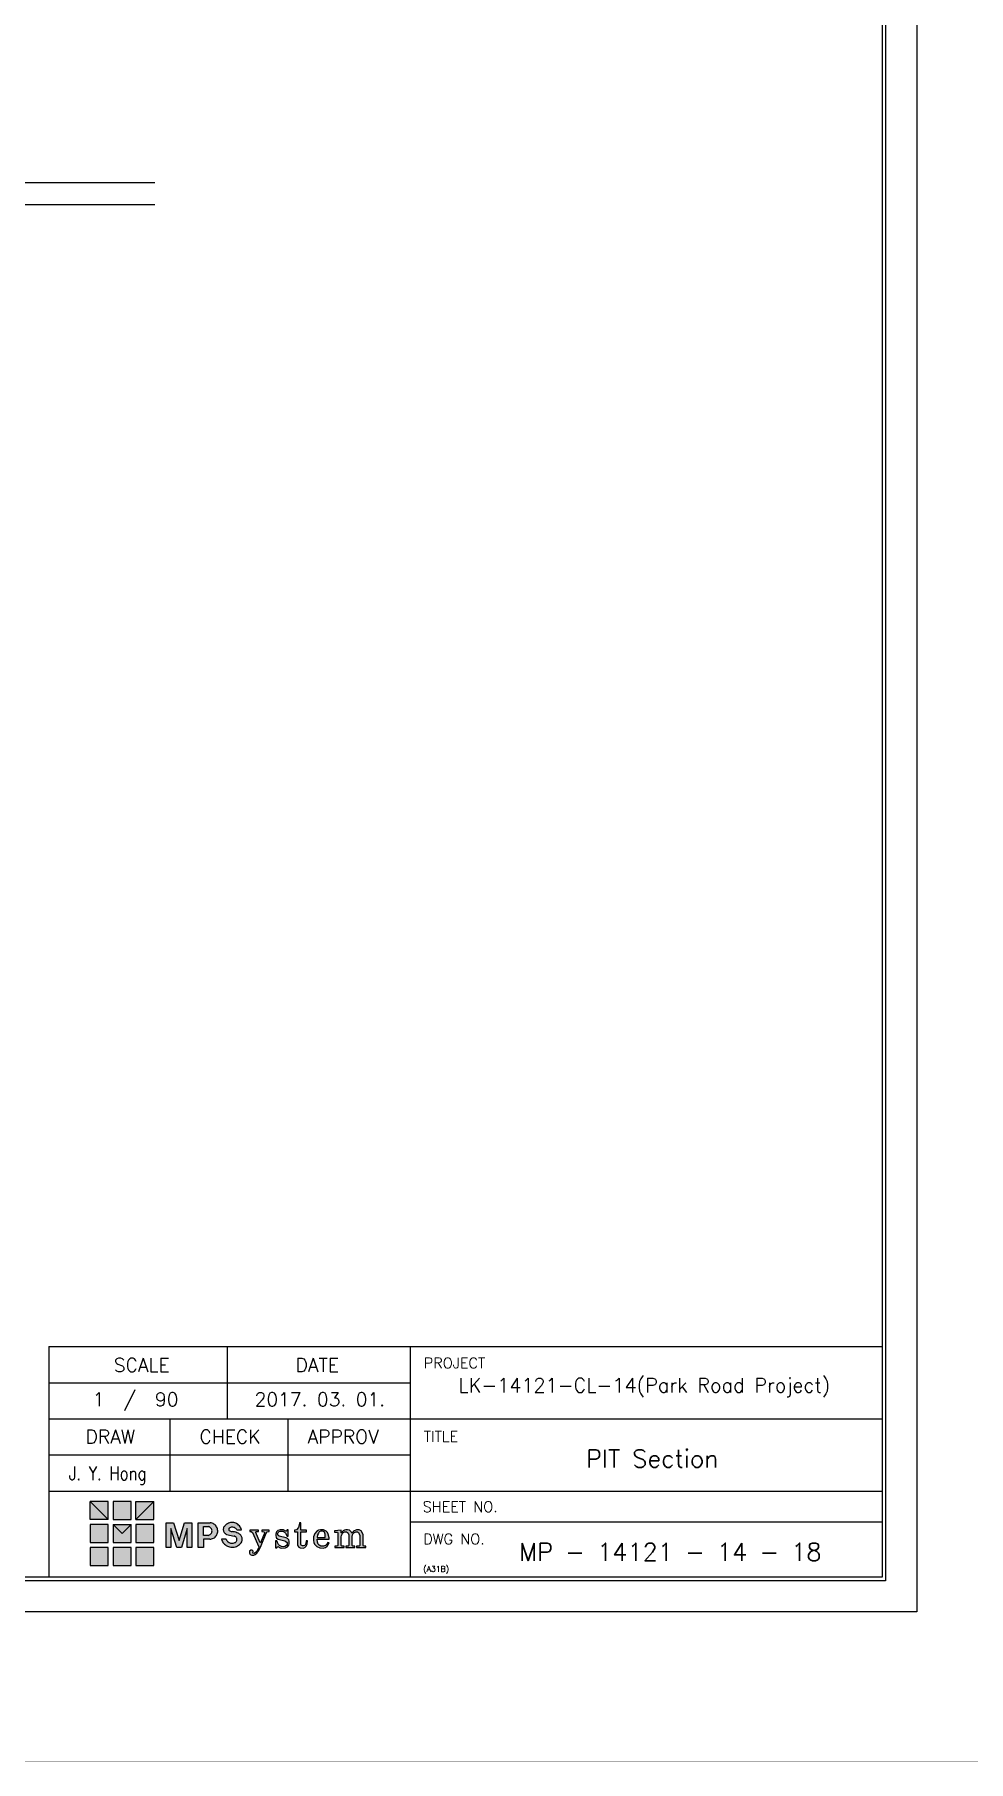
# Model space of a CAD drawing. Header units: millimetres. Extents: x -5 to 1510635, y -6 to 71285.
# Drawn here: x 1141449 to 1149896, y -3 to 15609 of the extents above; entities that cross this region are included whole.
import ezdxf
from ezdxf.enums import TextEntityAlignment as Align

# ---------------------------------------------------------------- set-up
doc = ezdxf.new("R2010")
doc.units = ezdxf.units.MM
doc.header["$LTSCALE"] = 1000
doc.linetypes.add('PHANTOM', pattern=[2.5, 1.25, -0.25, 0.25, -0.25, 0.25, -0.25])
for name, color, linetype in [('MP-2', 42, 'Continuous'), ('MP-3', 3, 'Continuous'), ('MP-5', 5, 'PHANTOM'), ('MP-7', 7, 'Continuous')]:
    doc.layers.add(name, color=color, linetype=linetype)
doc.styles.add('GHG1', font='simplex.shx', dxfattribs={"bigfont": 'whgtxt.shx'})
doc.styles.add('ROMANS', font='ROMANS.shx')

# ---------------------------------------------------------------- blocks, each defined once
blk = doc.blocks.new('MP LOGO')
h = blk.add_hatch(color=20)
h.paths.add_polyline_path([(9, 55), (0, 64), (0, 46), (18, 46)])
h.paths.add_polyline_path([(18, 41), (0, 41), (0, 23), (18, 23)])
h.paths.add_polyline_path([(32, 32), (23, 41), (23, 23), (41, 23), (41, 41)])
h.paths.add_polyline_path([(64, 23), (64, 41), (46, 41), (46, 23)])
h.paths.add_polyline_path([(64, 46), (64, 64), (55, 55), (46, 46)])
h.paths.add_polyline_path([(64, 18), (46, 18), (46, 0), (64, 0)])
h.paths.add_polyline_path([(0, 0), (18, 0), (18, 18), (0, 18)])
h = blk.add_hatch(color=131)
h.paths.add_polyline_path([(18, 64), (0, 64), (9, 55), (18, 45.99999999999996)])
h.paths.add_polyline_path([(41, 64), (23, 64), (23, 46), (41, 46)])
h.paths.add_polyline_path([(63.99999999999995, 64), (46, 64), (46, 46.00000000000003), (55, 55)])
h.paths.add_polyline_path([(41, 41), (23, 41), (32, 32)])
h.paths.add_polyline_path([(41, 18), (23, 18), (23, 0), (41, 0)])
at = {"color": 131}
for points in [[(9, 55), (18, 46), (18, 64), (0, 64)], [(23, 46), (41, 46), (41, 64), (23, 64)], [(55, 55), (46, 46), (46, 64), (64, 64)], [(23, 0), (41, 0), (41, 18), (23, 18)]]:
    blk.add_lwpolyline(points, close=True, dxfattribs=at)
at = {"color": 20}
for points in [[(9, 55), (18, 46), (0, 46), (0, 64)], [(55, 55), (46, 46), (64, 46), (64, 64)], [(0, 23), (18, 23), (18, 41), (0, 41)], [(32, 32), (23, 41), (23, 23), (41, 23), (41, 41)], [(46, 23), (64, 23), (64, 41), (46, 41)], [(0, 0), (18, 0), (18, 18), (0, 18)], [(46, 0), (64, 0), (64, 18), (46, 18)]]:
    blk.add_lwpolyline(points, close=True, dxfattribs=at)
at = {"color": 143}
blk.add_lwpolyline([(23, 41), (41, 41), (32, 32), (32, 32)], close=True, dxfattribs=at)
blk = doc.blocks.new('MP LOGO 02')
at = {"layer": 'MP-2'}
h = blk.add_hatch(color=256, dxfattribs=at)
h.paths.add_polyline_path([(8.379029873344848, 4.284523070190708), (7.623977718668244, 4.284523070190708), (7.623977718668243, 1.784719628861467), (8.092110054567684, 1.784719628861467), (8.092110054567684, 3.686289439946941), (8.691505303510835, 1.784719628861467), (9.159637639410505, 1.784719628861467), (9.757871269654062, 3.686289439946936), (9.75787126965406, 1.784719628861467), (10.22716522425304, 1.784719628861467), (10.22716522425304, 4.284523070190708), (9.472113069576722, 4.284523070190708), (8.924990662110986, 2.488660560759939)])
h.paths.add_polyline_path([(10.85895151855527, 1.784719628861467), (11.3805183146319, 1.784719628861467), (11.3805183146319, 2.618761855104218), (12.00430755626456, 2.618761855104218), (12.1053683831214, 2.628054804700235), (12.20294435387962, 2.648963941291257), (12.29819708723903, 2.682650883576869), (12.38880334580011, 2.726792394157962), (12.47243989216429, 2.781388473034566), (12.55026834503098, 2.845277501507187), (12.61880384830153, 2.919621098275346), (12.67804640197602, 2.999772788540993), (12.72799600605475, 3.088055809703199), (12.76632942313829, 3.180985305663373), (12.79304665322678, 3.277399657722076), (12.80814769632036, 3.377298865879284), (12.81163255241915, 3.47719807403652), (12.80233960282294, 3.578258900893248), (12.78143046623189, 3.675834871651397), (12.74890514264587, 3.77108760501064), (12.70476363206472, 3.861693863571807), (12.65132917188759, 3.946492028635514), (12.58627852471545, 4.024320481502162), (12.51425816534635, 4.092855984772811), (12.43294485638102, 4.153260157146927), (12.34582345391851, 4.203209761225519), (12.25289395795823, 4.24154317830911), (12.15647960589951, 4.269422027097177), (12.05658039774238, 4.284523070190708), (10.85895151855527, 4.284523070190708)])
h.paths.add_polyline_path([(11.3805183146319, 3.894219187157873), (11.84865065053157, 3.894219187157873), (11.91834777250159, 3.880279762763854), (11.98572165707282, 3.854724151374805), (12.04728744814638, 3.818713971690197), (12.10304514572238, 3.772249223710112), (12.1495098937025, 3.718814763533001), (12.18784331078621, 3.658410591158887), (12.21572215957417, 3.592198325287241), (12.23314644006666, 3.523662822016622), (12.23895453356431, 3.451642462647455), (12.23314644006666, 3.380783721977826), (12.21572215957417, 3.311086600007679), (12.18784331078621, 3.244874334136015), (12.14950989370248, 3.184470161761901), (12.10304514572237, 3.13103570158479), (12.04728744814639, 3.085732572304173), (11.98572165707282, 3.049722392619621), (11.91834777250159, 3.024166781230561), (11.84865065053157, 3.009065738137011), (11.3805183146319, 3.009065738137011)], flags=16)
h.paths.add_polyline_path([(14.02185588153934, 3.764117892813604), (14.09736109700696, 3.797804835099162), (14.17635116857304, 3.819875590389707), (14.25766447753813, 3.830330158685249), (14.34013940520276, 3.828006921286246), (14.42145271416809, 3.814067496892186), (14.49928116703479, 3.788511885503151), (14.5724631451036, 3.751340087119085), (14.63983702967442, 3.703713720439476), (14.70024120204868, 3.64679440416388), (14.75019080612725, 3.581743756991727), (15.19276753063752, 3.581743756991728), (15.1590805883522, 3.687451058646452), (15.11377745907151, 3.788511885503167), (15.05801976149531, 3.883764618862345), (14.99064587692436, 3.972047640024543), (14.91397904275715, 4.051037711590697), (14.82801925899395, 4.121896452260366), (14.73508976303384, 4.182300624634461), (14.63635217357602, 4.231088610013603), (14.53180649062063, 4.268260408397645), (14.42377595156693, 4.293816019786704), (14.31458379381382, 4.306593825481229), (14.20423001736123, 4.306593825481229), (14.09387624090846, 4.293816019786703), (13.98584570185471, 4.268260408397643), (13.88130001889931, 4.2310886100136), (13.78256242944173, 4.182300624634474), (13.68963293348139, 4.121896452260358), (13.60367314971842, 4.052199330290215), (13.52700631555122, 3.972047640024551), (13.47821833017218, 3.916289942448433), (13.43756167568961, 3.853562532675311), (13.40735958950261, 3.786188648104163), (13.38528883421202, 3.715329907434514), (13.37483426591632, 3.640986310666359), (13.37483426591632, 3.56664271389819), (13.38528883421202, 3.493460735829551), (13.40503635210359, 3.421440376460414), (13.43640005698996, 3.354066491889229), (13.47589509277311, 3.291339082116138), (13.52352145945286, 3.234419765840529), (13.5792791570288, 3.185631780461381), (13.64200656680191, 3.144975125978803), (13.70938045137313, 3.113611421092258), (14.46443260604961, 2.931237285270376), (14.54739974502778, 2.909225595337412), (14.64506431382203, 2.844115882807822), (14.71811225896434, 2.746718622618437), (14.75061578857854, 2.632956268967787), (14.74376206437123, 2.516442957453005), (14.69882729218001, 2.407653508990033), (14.62018679019603, 2.322074139183896), (14.54226105891644, 2.279569194849515), (14.45978613125181, 2.25052872736194), (14.37498796618809, 2.230781209470422), (14.2878665637254, 2.223811497273388), (14.20074516126266, 2.227296353371884), (14.11362375879992, 2.242397396465413), (14.03114883113528, 2.267953007854497), (13.95099714086952, 2.303963187539052), (13.8766535441016, 2.350427935519141), (13.8092796595302, 2.406185633095297), (13.75003710585566, 2.470074661567916), (13.6989258830776, 2.540933402237539), (13.65710760989532, 2.618761855104218), (13.18897527399605, 2.618761855104218), (13.22730869107955, 2.507246459951988), (13.27841991385758, 2.401539158297271), (13.33998570493139, 2.300478331440552), (13.41084444560095, 2.207548835480374), (13.49215775456605, 2.122750670416695), (13.58160239442781, 2.046083836249536), (13.67801674648655, 1.979871570377879), (13.78140081074218, 1.922952254102283), (13.89059296849548, 1.878810743521174), (14.00326998234709, 1.845123801235607), (14.1194318522974, 1.824214664644571), (14.23559372224782, 1.816083333748054), (14.35407882959709, 1.819568189846564), (14.4702406995471, 1.834669232940093), (14.58407933209845, 1.863709700427648), (14.69443310855104, 1.903204736210721), (14.80014041020576, 1.954315958988853), (14.90003961836305, 2.017043368761958), (14.99296911432317, 2.089063728131106), (15.07776727938687, 2.170377037096271), (15.15327249485454, 2.260983295657484), (15.21948476072623, 2.357397647716164), (15.24852522821391, 2.432902863183844), (15.26711112740571, 2.511892934750003), (15.2764040770017, 2.592044625015669), (15.27408083960284, 2.673357933980841), (15.26246465260801, 2.75234800554699), (15.24039389731728, 2.830176458413678), (15.20903019243092, 2.904520055181807), (15.16837353794813, 2.974217177151944), (15.11958555256894, 3.038106205624585), (15.06266623629324, 3.095025521900213), (14.99877720782063, 3.144975125978814), (14.92908008585073, 3.185631780461375), (14.85473648908241, 3.216995485347946), (14.74205947523077, 3.272753182924099), (14.62473598658102, 3.31921793090418), (14.50392764183288, 3.356389729288261), (14.38079605968575, 3.383106959376795), (14.25650285883859, 3.399369621169847), (14.17867440597213, 3.405177714667353), (14.10316919050444, 3.424925232558883), (14.03231044983483, 3.457450556144967), (13.95344620157094, 3.515868517821781), (13.91709934370439, 3.58629055493757), (13.92193691796233, 3.66852931731383), (13.96725412700131, 3.737697689004917)])
h.paths.add_polyline_path([(16.64744622552951, 3.285025684484297), (16.64744622552951, 3.359967514882704), (16.69593799814015, 3.396703706254478), (16.90753846044157, 3.396703706254477), (16.90753846044157, 3.521606756918487), (16.02733931517412, 3.521606756918487), (16.02733931517412, 3.396703706254478), (16.16399794707718, 3.384948125015511), (16.29918713132509, 3.298250713378182), (16.93251907057419, 1.846436430366014), (16.89431343154757, 1.711247246117913), (16.73414363716677, 1.437929982312028), (16.59748500526353, 1.276290740276227), (16.47405140225458, 1.202818357532735), (16.34914835159077, 1.214573938771693), (16.37412896172328, 1.412949372179206), (16.28743155008607, 1.512871812710387), (16.12579230805034, 1.512871812710387), (16.01411428628006, 1.424704953418164), (16.00235870504138, 1.214573938771693), (16.08905611667865, 1.091140335762566), (16.2374703298205, 1.027954086603124), (16.43584576322803, 1.027954086603124), (16.57250439513098, 1.077915306868733), (16.75912424729962, 1.226329520010647), (16.94427465181321, 1.487891202577614), (17.10591389384923, 1.822925267888109), (17.67605958393881, 3.248289493112543), (17.7877376057088, 3.359967514882705), (17.97288801022262, 3.396703706254477), (17.97288801022262, 3.521606756918487), (17.22934749685828, 3.521606756918487), (17.22934749685828, 3.396703706254478), (17.45270354039855, 3.373192543776518), (17.50266476066406, 3.3100062946171), (17.50266476066406, 3.248289493112544), (17.11766947508806, 2.256412326074886), (17.05595267358342, 2.318129127579498)])
h.paths.add_polyline_path([(18.99142380916339, 2.93823603793485), (18.89297081628672, 3.013177868333221), (18.85476517726033, 3.086650251076784), (18.85476517726033, 3.236533911873561), (18.89297081628673, 3.310006294617105), (19.00464883805688, 3.409928735148307), (19.07812122080065, 3.434909345281128), (19.37641909473933, 3.42168431638725), (19.49985269774835, 3.3599675148827), (19.62328630075746, 3.248289493112542), (19.78492554279319, 2.93823603793485), (19.88484798332445, 2.93823603793485), (19.88484798332445, 3.558342948290239), (19.78492554279319, 3.558342948290239), (19.67428313175118, 3.43283812382476), (19.43813589624386, 3.558342948290239), (19.10310183093333, 3.583323558422996), (18.85476517726033, 3.496626146785666), (18.71957599301232, 3.35996751488271), (18.64463416261378, 3.136611471342377), (18.64463416261378, 2.974972229306641), (18.68137035398547, 2.826558016164704), (18.73133157425099, 2.73986060452734), (18.89297081628672, 2.616427001518177), (19.56156949925269, 2.454787759482469), (19.67324752102297, 2.404826539216835), (19.78492554279319, 2.281392936207703), (19.78492554279319, 2.094773084039158), (19.70998371239495, 1.983095062268982), (19.5615694992527, 1.896397650631614), (19.43813589624386, 1.87141704049882), (19.2147798527036, 1.896397650631613), (19.0281600005348, 1.983095062268978), (18.90472639752596, 2.107998112932952), (18.80627340464957, 2.281392936207701), (18.75631218438366, 2.466543340721394), (18.61965355248071, 2.466543340721394), (18.61965355248071, 1.759739018728652), (18.75631218438366, 1.759739018728652), (18.8430095960212, 1.896397650631613), (19.10310183093332, 1.77296404762251), (19.25151604407506, 1.734758408595859), (19.62328630075746, 1.759739018728652), (19.82166173416516, 1.859661459259839), (19.95832036606816, 2.044811863773539), (19.99505655743985, 2.169714914437525), (19.99505655743985, 2.418051568110662), (19.94656478482899, 2.566465781252576), (19.82166173416517, 2.703124413155523), (19.69822813115599, 2.776596795899088)])
h.paths.add_polyline_path([(21.17523159841608, 3.359967514882705), (21.73215225961212, 3.359967514882704), (21.73215225961212, 3.521606756918488), (21.17523159841608, 3.521606756918487), (21.17523159841608, 4.278372299176809), (21.02681738527417, 4.278372299176809), (20.98861174624768, 4.030035645503714), (20.91513936350389, 3.793454573069526), (20.74174454022915, 3.583323558422998), (20.51838849668906, 3.521606756918487), (20.51838849668906, 3.359967514882705), (20.81521692297292, 3.359967514882705), (20.81521692297292, 2.058036892667411), (20.85195311434467, 1.958114452136202), (20.96363113611488, 1.834680849127081), (21.08853418677876, 1.759739018728651), (21.38536261306251, 1.734758408595858), (21.58373804646999, 1.809700238994266), (21.70864109713403, 1.921378260764425), (21.80709409001036, 2.132978723065782), (21.8438302813824, 2.466543340721394), (21.70864109713403, 2.466543340721394), (21.68366048700119, 2.20645110580932), (21.5587574363372, 1.996320091162795), (21.44707941456704, 1.946358870897207), (21.32364581155804, 1.946358870897207), (21.20021220854892, 2.033056282534588), (21.17523159841607, 2.094773084039158)])
h.paths.add_polyline_path([(24.01588248939623, 2.641407611651005), (24.01588248939624, 2.753085633421172), (23.91596004886521, 3.149836500236213), (23.84248766612148, 3.285025684484285), (23.70582903421843, 3.434909345281126), (23.43251177041253, 3.57156797718406), (23.14743892536785, 3.583323558422997), (22.94906349196003, 3.533362338157445), (22.81240486005714, 3.459889955413915), (22.56553765403914, 3.198328272846935), (22.44063460337469, 2.85153862629749), (22.42887902213602, 2.491523950854186), (22.46561521350776, 2.3063735463405), (22.55231262514496, 2.119753694171952), (22.76391308744627, 1.884642069392648), (23.06074151373024, 1.747983437489693), (23.40753116027974, 1.734758408595859), (23.63088720382001, 1.809700238994266), (23.80428202709493, 1.933133842003375), (23.91596004886521, 2.069792473906341), (24.01588248939623, 2.268167907313902), (23.89097943873242, 2.306373546340503), (23.76754583572297, 2.119753694171959), (23.63088720382, 1.996320091162793), (23.53243421094379, 1.946358870897208), (23.43251177041254, 1.921378260764428), (23.17241953550058, 1.933133842003372), (22.99902471222588, 2.033056282534589), (22.9123273005884, 2.144734304304786), (22.83738547019021, 2.343109737712289), (22.81240486005714, 2.641407611651005)])
h.paths.add_polyline_path([(22.81240486005714, 2.789821824792917), (22.85061049908376, 3.074894669837826), (22.92408288182731, 3.248289493112545), (23.02400532235862, 3.373192543776518), (23.16066395426139, 3.434909345281127), (23.34581435877505, 3.434909345281127), (23.44573679930665, 3.396703706254474), (23.53243421094379, 3.323231323510905), (23.61913162258105, 3.124855890103438), (23.61913162258105, 2.801577406031889)], flags=16)
h.paths.add_polyline_path([(25.23132427408927, 2.863294207536448), (25.25630488422235, 3.013177868333225), (25.34300229585956, 3.198328272846934), (25.42969970749703, 3.285025684484285), (25.56635833939999, 3.359967514882705), (25.75297819156856, 3.359967514882706), (25.86465621333872, 3.3100062946171), (25.93812859608209, 3.223308882979749), (25.99984539758651, 3.063139088598873), (25.99984539758651, 1.983095062268982), (25.9381285960821, 1.921378260764428), (25.67803636116992, 1.921378260764427), (25.67803636116992, 1.784719628861467), (26.60819672670311, 1.784719628861467), (26.60819672670311, 1.921378260764427), (26.3848406831629, 1.921378260764427), (26.33487946289716, 1.996320091162789), (26.33487946289716, 2.888274817669231), (26.37308510192395, 3.063139088598872), (26.43480190342837, 3.186572691607986), (26.50827428617169, 3.273270103245367), (26.68166910944672, 3.359967514882705), (26.85653338037628, 3.359967514882705), (26.96821140214615, 3.298250713378186), (27.04168378488986, 3.173347662714142), (27.07841997626184, 2.999952839439409), (27.07841997626184, 2.0080756724018), (27.01670317475714, 1.921378260764427), (26.76983596873885, 1.921378260764427), (26.76983596873885, 1.784719628861467), (27.69852688661694, 1.784719628861467), (27.69852688661695, 1.921378260764428), (27.46341526183749, 1.921378260764428), (27.41345404157198, 1.983095062268981), (27.41345404157198, 3.063139088598902), (27.37671785020023, 3.236533911873573), (27.21507860816478, 3.471645536652865), (27.01670317475714, 3.57156797718406), (26.74485535860601, 3.57156797718406), (26.47153809480005, 3.434909345281125), (26.34810449179082, 3.298250713378175), (26.33487946289717, 3.248289493112545), (26.28638769028669, 3.223308882979751), (26.22320144112695, 3.3599675148827), (26.04980661785238, 3.521606756918485), (25.86465621333872, 3.583323558422997), (25.7030169713027, 3.583323558422997), (25.56635833939999, 3.546587367051258), (25.41794412625785, 3.459889955413918), (25.31802168572688, 3.373192543776522), (25.25630488422235, 3.26151452200638), (25.23132427408927, 3.26151452200638), (25.23132427408927, 3.521606756918487), (24.56272559112324, 3.483401117891837), (24.56272559112324, 3.32323132351091), (24.84779843616815, 3.323231323510911), (24.89775965643377, 3.248289493112539), (24.89775965643378, 1.996320091162794), (24.83457340727432, 1.921378260764428), (24.5744811723622, 1.921378260764428), (24.5744811723622, 1.784719628861467), (24.89775965643378, 1.784719628861467), (25.51639711913413, 1.784719628861467), (25.51639711913413, 1.921378260764427), (25.28128549435473, 1.921378260764427), (25.23132427408927, 1.996320091162796)])
for points in [[(8.092110054567684, 1.784719628861467), (7.623977718668243, 1.784719628861467), (7.623977718668243, 4.284523070190708), (8.379029873344848, 4.284523070190708), (8.924990662110986, 2.488660560759939), (9.472113069576722, 4.284523070190708), (10.22716522425304, 4.284523070190708), (10.22716522425304, 1.784719628861467), (9.75787126965406, 1.784719628861467), (9.75787126965406, 3.68628943994694), (9.159637639410505, 1.784719628861467), (8.691505303510837, 1.784719628861467), (8.092110054567684, 3.68628943994694), (8.092110054567684, 1.784719628861467)], [(16.02733931517412, 3.521606756918487), (16.02733931517412, 3.396703706254478), (16.16399794707718, 3.384948125015512), (16.29918713132508, 3.298250713378181), (16.93251907057419, 1.846436430366019), (16.89431343154757, 1.711247246117921), (16.73414363716677, 1.437929982312021), (16.59748500526354, 1.276290740276224), (16.47405140225459, 1.202818357532735), (16.34914835159077, 1.214573938771693), (16.37412896172327, 1.412949372179206), (16.28743155008607, 1.512871812710387), (16.12579230805034, 1.512871812710387), (16.01411428628006, 1.424704953418164), (16.00235870504139, 1.214573938771693), (16.08905611667865, 1.091140335762567), (16.2374703298205, 1.027954086603124), (16.43584576322803, 1.027954086603124), (16.57250439513098, 1.077915306868732), (16.75912424729961, 1.226329520010644), (16.9442746518132, 1.487891202577607), (17.10591389384922, 1.822925267888102), (17.67605958393881, 3.248289493112544), (17.7877376057088, 3.359967514882705), (17.97288801022262, 3.396703706254478), (17.97288801022262, 3.521606756918487), (17.22934749685828, 3.521606756918487), (17.22934749685828, 3.396703706254478), (17.45270354039855, 3.373192543776518), (17.50266476066406, 3.310006294617104), (17.50266476066406, 3.248289493112544), (17.11766947508806, 2.256412326074887), (17.05595267358342, 2.318129127579496), (16.64744622552951, 3.285025684484289), (16.64744622552951, 3.359967514882705), (16.69593799814015, 3.396703706254478), (16.90753846044157, 3.396703706254478), (16.90753846044157, 3.521606756918487), (16.02733931517412, 3.521606756918487)], [(19.10310183093333, 3.583323558422997), (18.85476517726033, 3.496626146785665), (18.71957599301231, 3.359967514882705), (18.64463416261378, 3.136611471342391), (18.64463416261378, 2.974972229306637), (18.68137035398547, 2.826558016164697), (18.73133157425099, 2.739860604527337), (18.89297081628672, 2.616427001518176), (19.5615694992527, 2.454787759482471), (19.67324752102297, 2.404826539216835), (19.78492554279319, 2.281392936207709), (19.78492554279319, 2.094773084039161), (19.70998371239494, 1.98309506226898), (19.5615694992527, 1.896397650631613), (19.43813589624386, 1.87141704049882), (19.2147798527036, 1.896397650631613), (19.0281600005348, 1.98309506226898), (18.90472639752596, 2.107998112932961), (18.80627340464957, 2.281392936207709), (18.75631218438366, 2.466543340721394), (18.61965355248071, 2.466543340721394), (18.61965355248071, 1.759739018728652), (18.75631218438366, 1.759739018728652), (18.8430095960212, 1.896397650631613), (19.10310183093333, 1.772964047622509), (19.25151604407506, 1.734758408595859), (19.62328630075746, 1.759739018728652), (19.82166173416516, 1.85966145925984), (19.95832036606816, 2.044811863773539), (19.99505655743985, 2.169714914437527), (19.99505655743985, 2.418051568110656), (19.94656478482898, 2.566465781252582), (19.82166173416516, 2.703124413155528), (19.69822813115599, 2.776596795899088), (18.99142380916339, 2.93823603793485), (18.89297081628672, 3.013177868333223), (18.85476517726033, 3.086650251076783), (18.85476517726033, 3.236533911873565), (18.89297081628672, 3.310006294617104), (19.00464883805688, 3.409928735148306), (19.07812122080065, 3.434909345281127), (19.37641909473933, 3.42168431638725), (19.49985269774834, 3.359967514882705), (19.62328630075746, 3.248289493112544), (19.78492554279319, 2.93823603793485), (19.88484798332445, 2.93823603793485), (19.88484798332445, 3.558342948290239), (19.78492554279319, 3.558342948290239), (19.6864725499168, 3.446664926520086), (19.64826691089024, 3.446664926520086), (19.43813589624386, 3.558342948290239), (19.10310183093333, 3.583323558422997)], [(21.02681738527417, 4.278372299176809), (20.98861174624767, 4.030035645503688), (20.9151393635039, 3.793454573069532), (20.74174454022915, 3.583323558422997), (20.51838849668906, 3.521606756918487), (20.51838849668906, 3.359967514882705), (20.81521692297292, 3.359967514882705), (20.81521692297292, 2.058036892667417), (20.85195311434467, 1.958114452136208), (20.96363113611488, 1.834680849127082), (21.08853418677876, 1.759739018728652), (21.38536261306251, 1.734758408595859), (21.58373804646999, 1.809700238994267), (21.70864109713403, 1.921378260764428), (21.80709409001037, 2.132978723065776), (21.8438302813824, 2.466543340721394), (21.70864109713403, 2.466543340721394), (21.68366048700119, 2.206451105809329), (21.5587574363372, 1.996320091162794), (21.44707941456704, 1.946358870897207), (21.32364581155804, 1.946358870897207), (21.20021220854892, 2.033056282534588), (21.17523159841608, 2.094773084039161), (21.17523159841608, 3.359967514882705), (21.73215225961212, 3.359967514882705), (21.73215225961212, 3.521606756918487), (21.17523159841608, 3.521606756918487), (21.17523159841608, 4.278372299176809), (21.02681738527417, 4.278372299176809)], [(23.14743892536785, 3.583323558422997), (22.94906349196003, 3.533362338157445), (22.81240486005714, 3.459889955413914), (22.56553765403913, 3.198328272846929), (22.44063460337469, 2.85153862629749), (22.42887902213602, 2.491523950854194), (22.46561521350776, 2.306373546340502), (22.55231262514496, 2.119753694171955), (22.76391308744627, 1.884642069392648), (23.06074151373025, 1.747983437489694), (23.40753116027975, 1.734758408595859), (23.63088720382001, 1.809700238994267), (23.80428202709493, 1.933133842003372), (23.9159600488652, 2.06979247390634), (24.01588248939623, 2.268167907313902), (23.89097943873242, 2.306373546340502), (23.76754583572296, 2.119753694171955), (23.63088720382001, 1.996320091162794), (23.53243421094379, 1.946358870897207), (23.43251177041253, 1.921378260764428), (23.17241953550058, 1.933133842003372), (22.99902471222589, 2.033056282534588), (22.9123273005884, 2.144734304304777), (22.83738547019021, 2.343109737712282), (22.81240486005714, 2.641407611651005), (24.01588248939623, 2.641407611651005), (24.01588248939623, 2.753085633421165), (23.9159600488652, 3.149836500236219), (23.84248766612149, 3.285025684484289), (23.70582903421843, 3.434909345281127), (23.43251177041253, 3.57156797718406), (23.14743892536785, 3.583323558422997)], [(25.7030169713027, 3.583323558422997), (25.56635833939998, 3.546587367051259), (25.41794412625785, 3.459889955413914), (25.31802168572688, 3.373192543776518), (25.25630488422235, 3.261514522006379), (25.23132427408927, 3.261514522006379), (25.23132427408927, 3.521606756918487), (24.56272559112324, 3.483401117891837), (24.56272559112324, 3.32323132351091), (24.84779843616815, 3.32323132351091), (24.89775965643378, 3.248289493112544), (24.89775965643378, 1.996320091162794), (24.83457340727432, 1.921378260764428), (24.5744811723622, 1.921378260764428), (24.5744811723622, 1.784719628861467), (24.89775965643378, 1.784719628861467), (25.51639711913413, 1.784719628861467), (25.51639711913413, 1.921378260764428), (25.28128549435473, 1.921378260764428), (25.23132427408927, 1.996320091162794), (25.23132427408927, 2.863294207536448), (25.25630488422235, 3.013177868333223), (25.34300229585955, 3.198328272846929), (25.42969970749704, 3.285025684484289), (25.56635833939998, 3.359967514882705), (25.75297819156856, 3.359967514882705), (25.86465621333872, 3.310006294617104), (25.93812859608209, 3.223308882979751), (25.99984539758651, 3.063139088598874), (25.99984539758651, 1.98309506226898), (25.93812859608209, 1.921378260764428), (25.67803636116992, 1.921378260764428), (25.67803636116992, 1.784719628861467), (26.60819672670311, 1.784719628861467), (26.60819672670311, 1.921378260764428), (26.38484068316291, 1.921378260764428), (26.33487946289716, 1.996320091162794), (26.33487946289716, 2.888274817669235), (26.37308510192395, 3.063139088598874), (26.43480190342837, 3.186572691607971), (26.50827428617168, 3.273270103245366), (26.68166910944672, 3.359967514882705), (26.85653338037628, 3.359967514882705), (26.96821140214615, 3.298250713378181), (27.04168378488987, 3.173347662714143), (27.07841997626184, 2.999952839439423), (27.07841997626184, 2.008075672401795), (27.01670317475714, 1.921378260764428), (26.76983596873885, 1.921378260764428), (26.76983596873885, 1.784719628861467), (27.69852688661695, 1.784719628861467), (27.69852688661695, 1.921378260764428), (27.4634152618375, 1.921378260764428), (27.41345404157198, 1.98309506226898), (27.41345404157198, 3.063139088598874), (27.37671785020024, 3.236533911873565), (27.21507860816479, 3.471645536652858), (27.01670317475714, 3.57156797718406), (26.744855358606, 3.57156797718406), (26.47153809480005, 3.434909345281127), (26.34810449179082, 3.298250713378181), (26.33487946289716, 3.248289493112544), (26.28638769028669, 3.223308882979751), (26.22320144112695, 3.359967514882705), (26.04980661785237, 3.521606756918487), (25.86465621333872, 3.583323558422997), (25.7030169713027, 3.583323558422997)], [(23.16066395426139, 3.434909345281127), (23.02400532235862, 3.373192543776518), (22.9240828818273, 3.248289493112544), (22.85061049908376, 3.074894669837818), (22.81240486005714, 2.789821824792917), (23.61913162258105, 2.801577406031889), (23.61913162258105, 3.124855890103433), (23.53243421094379, 3.32323132351091), (23.44573679930664, 3.396703706254478), (23.34581435877504, 3.434909345281127), (23.16066395426139, 3.434909345281127)]]:
    blk.add_lwpolyline(points, close=True, dxfattribs=at)
for points in [[(12.00430755626456, 2.618761855104218), (11.3805183146319, 2.618761855104218), (11.3805183146319, 1.784719628861467), (10.85895151855527, 1.784719628861467), (10.85895151855527, 4.284523070190708), (12.05658039774238, 4.284523070190708)], [(11.84865065053157, 3.009065738137011), (11.3805183146319, 3.009065738137011), (11.3805183146319, 3.894219187157873), (11.84865065053157, 3.894219187157873)], [(11.84865065053157, 3.009065738137011), (11.91834777250159, 3.024166781230562), (11.98572165707282, 3.049722392619621), (12.04728744814639, 3.085732572304174), (12.10304514572238, 3.131035701584793), (12.14950989370249, 3.184470161761901), (12.18784331078621, 3.244874334136014), (12.21572215957417, 3.311086600007684), (12.23314644006666, 3.380783721977821), (12.23895453356431, 3.451642462647449), (12.23314644006666, 3.523662822016611), (12.21572215957417, 3.592198325287242), (12.18784331078621, 3.658410591158891), (12.14950989370249, 3.718814763533011), (12.10304514572238, 3.772249223710119), (12.04728744814639, 3.818713971690201), (11.98572165707282, 3.854724151374811), (11.91834777250159, 3.880279762763855), (11.84865065053157, 3.894219187157873)], [(12.00430755626456, 2.618761855104218), (12.1053683831214, 2.628054804700234), (12.20294435387962, 2.648963941291257), (12.29819708723903, 2.682650883576869), (12.38880334580011, 2.726792394157961), (12.47243989216429, 2.781388473034568), (12.55026834503099, 2.845277501507191), (12.61880384830152, 2.919621098275343), (12.67804640197602, 2.999772788541001), (12.72799600605475, 3.088055809703206), (12.7663294231383, 3.180985305663391), (12.79304665322678, 3.277399657722079), (12.80814769632036, 3.377298865879283), (12.81163255241916, 3.477198074036515), (12.80233960282294, 3.578258900893218), (12.78143046623188, 3.675834871651411), (12.74890514264587, 3.771087605010642), (12.70476363206473, 3.861693863571801), (12.6513291718876, 3.946492028635504), (12.58627852471545, 4.024320481502166), (12.51425816534635, 4.092855984772811), (12.43294485638103, 4.153260157146924), (12.34582345391851, 4.203209761225516), (12.25289395795824, 4.241543178309108), (12.15647960589951, 4.269422027097178), (12.05658039774238, 4.284523070190708)], [(14.75019080612725, 3.581743756991727), (15.19276753063752, 3.581743756991727), (15.1590805883522, 3.687451058646445), (15.11377745907151, 3.788511885503155), (15.0580197614953, 3.883764618862351), (14.99064587692436, 3.972047640024549), (14.91397904275715, 4.051037711590702), (14.82801925899395, 4.121896452260359), (14.73508976303384, 4.182300624634472), (14.63635217357603, 4.2310886100136), (14.53180649062062, 4.268260408397644), (14.42377595156694, 4.293816019786703), (14.31458379381382, 4.306593825481229), (14.20423001736123, 4.306593825481229), (14.09387624090846, 4.293816019786703), (13.98584570185471, 4.268260408397644), (13.88130001889931, 4.2310886100136), (13.78256242944173, 4.182300624634472), (13.68963293348139, 4.121896452260359), (13.60367314971842, 4.052199330290208), (13.5270063155512, 3.972047640024549), (13.47821833017218, 3.916289942448422), (13.43756167568961, 3.853562532675305), (13.40735958950262, 3.786188648104172), (13.38528883421202, 3.715329907434516), (13.37483426591632, 3.640986310666364), (13.37483426591632, 3.566642713898197), (13.38528883421202, 3.493460735829558), (13.40503635210359, 3.421440376460403), (13.43640005698995, 3.354066491889242), (13.4758950927731, 3.291339082116139), (13.52352145945287, 3.234419765840521), (13.57927915702879, 3.185631780461378), (13.64200656680191, 3.14497512597881), (13.70938045137314, 3.113611421092259), (14.46443260604963, 2.931237285270377)], [(14.02185588153935, 3.764117892813609), (13.98584570185471, 3.746693612321067), (13.95564361566767, 3.719976382232517), (13.93357286037713, 3.68628943994694), (13.92079505468274, 3.64911764156286), (13.91847181728349, 3.609622605779798), (13.92544152948039, 3.570127569996707), (13.9440274286726, 3.53411739031214), (13.96958304006154, 3.503915304125066)], [(13.96958304006154, 3.503915304125066), (14.03231044983482, 3.45745055614497), (14.10316919050445, 3.424925232558884), (14.17867440597212, 3.405177714667353), (14.25650285883859, 3.399369621169846)], [(14.75019080612725, 3.581743756991727), (14.70024120204869, 3.64679440416387), (14.63983702967442, 3.703713720439467), (14.5724631451036, 3.751340087119083), (14.49928116703478, 3.788511885503155), (14.42145271416808, 3.814067496892186), (14.34013940520276, 3.828006921286246), (14.25766447753813, 3.83033015868525), (14.17635116857304, 3.819875590389707), (14.09736109700697, 3.797804835099164), (14.02185588153935, 3.764117892813609)], [(13.65710760989532, 2.618761855104218), (13.18897527399605, 2.618761855104218), (13.22730869107954, 2.507246459951986), (13.27841991385759, 2.401539158297268), (13.33998570493139, 2.300478331440559), (13.41084444560096, 2.207548835480367), (13.49215775456605, 2.122750670416693), (13.58160239442782, 2.046083836249522), (13.67801674648655, 1.979871570377881), (13.78140081074218, 1.922952254102285), (13.89059296849547, 1.878810743521178), (14.00326998234709, 1.845123801235609), (14.1194318522974, 1.824214664644572), (14.23559372224781, 1.816083333748054), (14.35407882959709, 1.819568189846564), (14.47024069954711, 1.834669232940094), (14.58407933209844, 1.863709700427648), (14.69443310855104, 1.903204736210718), (14.80014041020576, 1.954315958988857), (14.90003961836305, 2.017043368761961), (14.99296911432316, 2.089063728131094), (15.07776727938688, 2.17037703709628), (15.15327249485455, 2.260983295657482), (15.21948476072623, 2.357397647716162), (15.24852522821391, 2.432902863183834), (15.26711112740571, 2.511892934750001), (15.2764040770017, 2.592044625015667), (15.27408083960285, 2.673357933980832), (15.262464652608, 2.752348005546999), (15.24039389731729, 2.830176458413661), (15.20903019243093, 2.904520055181813), (15.16837353794813, 2.974217177151964), (15.11958555256894, 3.038106205624587), (15.06266623629324, 3.095025521900205), (14.99877720782064, 3.14497512597881), (14.92908008585073, 3.185631780461378), (14.85473648908243, 3.216995485347944), (14.74205947523075, 3.272753182924099), (14.62473598658102, 3.31921793090418), (14.50392764183289, 3.35638972928826), (14.38079605968574, 3.383106959376796), (14.25650285883859, 3.399369621169846)], [(13.65710760989532, 2.618761855104218), (13.69892588307761, 2.540933402237542), (13.75003710585565, 2.470074661567914), (13.8092796595302, 2.406185633095291), (13.8766535441016, 2.350427935519143), (13.9509971408695, 2.303963187539054), (14.03114883113528, 2.267953007854494), (14.11362375879992, 2.242397396465414), (14.20074516126266, 2.227296353371884), (14.2878665637254, 2.223811497273388), (14.37498796618809, 2.230781209470422), (14.4597861312518, 2.250528727361939), (14.54226105891644, 2.279569194849515)], [(14.54226105891644, 2.279569194849515), (14.59337228169449, 2.307448043637578), (14.63983702967442, 2.343458223322159), (14.67933206545746, 2.386438115203717), (14.71069577034422, 2.43638771928233), (14.73276652563476, 2.489822179459445), (14.74554433132914, 2.546741495735063), (14.74902918742794, 2.605984049409699), (14.74205947523075, 2.662903365685324), (14.72579681343785, 2.719822681960927), (14.6990795833492, 2.77209552343853), (14.66423102236399, 2.81856027141864), (14.62241274918193, 2.859216925901244), (14.57362476380291, 2.891742249487301), (14.52135192232532, 2.916136242176833), (14.46443260604963, 2.931237285270377)]]:
    blk.add_lwpolyline(points, dxfattribs=at)
at = {"color": 40, "xscale": 0.1000000000000227, "yscale": 0.1000000000000227, "zscale": 0.1000000000000227}
blk.add_blockref('MP LOGO', (0, 0), dxfattribs=at)

msp = doc.modelspace()

# ---------------------------------------------------------------- linework, layer by layer
at = {"layer": 'MP-2'}
for p, q in [((1141577.797273032, 3746.946363665164), (1141577.79727303, 1661.81818185217)), ((1141577.797273032, 3746.946363665164), (1149115.681818209, 3746.946363667841)), ((1143191.456363939, 3746.946363665164), (1143191.456363938, 3094.466818212648)), ((1144846.557727437, 3746.946363665164), (1144846.557727437, 1661.81818185217)), ((1141577.797273032, 3420.706590941583), (1144846.557727439, 3420.706590938906)), ((1141577.797273032, 3094.46681820997), (1149115.68181821, 3094.46681820997)), ((1142672.279091212, 3094.466818212648), (1142672.279091214, 2441.987272757164)), ((1143738.69727303, 3094.466818212648), (1143738.697273032, 2441.987272757164)), ((1141577.79727303, 2768.22704548639), (1144846.557727437, 2768.22704548639)), ((1141577.79727303, 2441.987272757164), (1149115.681818207, 2441.987272759958)), ((1144846.557727437, 2162.222826520796), (1149115.681818207, 2162.222826523357))]:
    msp.add_line(p, q, dxfattribs=at)
at = {"layer": 'MP-2', "const_width": 5.625}
msp.add_lwpolyline([(1150800.000000025, 3.14321368932724e-08), (1113000.000000025, 3.14321368932724e-08), (1113000.000000025, 26730.00000003143), (1150800.000000025, 26730.00000003143)], close=True, dxfattribs=at)
at = {"layer": 'MP-5'}
for p, q in [((1142538.15220073, 14268.70504754002, 1.344203827222427e-06), (1139467.043782899, 14268.70504754002, 1.344203827222427e-06)), ((1142538.15220073, 14068.70504754002, 1.344203827222427e-06), (1139500.523842915, 14068.70504754002, 1.344203827222427e-06))]:
    msp.add_line(p, q, dxfattribs=at)
at = {"layer": 'MP-7'}
for points in [[(1114372.500000023, 25380.00000002881), (1149427.500000024, 25380.00000003399), (1149427.500000026, 1350.000000033993), (1114372.500000027, 1350.000000028813)], [(1149146.86363639, 1630.636363668018), (1114653.136363661, 1630.636363662779), (1114653.136363658, 25099.3636363945), (1149146.863636386, 25099.36363639729)], [(1114684.31818184, 25068.1818182104), (1149115.681818207, 25068.18181821605), (1149115.681818209, 1661.818181849376), (1114684.318181844, 1661.818181843846)]]:
    msp.add_lwpolyline(points, close=True, dxfattribs=at)

# ---------------------------------------------------------------- block references
at = {"layer": 'MP-3', "xscale": 90, "yscale": 90, "zscale": 90}
msp.add_blockref('MP LOGO 02', (1141952.455877459, 1769.946821757825), dxfattribs=at)

# ---------------------------------------------------------------- texts
at = {"layer": 'MP-2'}
for s, height, style, p in [('LK-14121-CL-14(Park Road Project)', 128, 'GHG1', (1146962.816916303, 3333.961211794754)), ('1  /  90', 124.090909090785, 'ROMANS', (1142362.143681686, 3207.910825046769)), ('2017. 03. 01.', 124.090909090785, 'ROMANS', (1144029.408503659, 3207.910825046769)), ('MP - 14121 - 14 - 18', 159.9999999999999, 'GHG1', (1147198.987886445, 1811.746733108419))]:
    msp.add_text(s, height=height, rotation=4.276279460826125e-07, dxfattribs=dict(at, style=style)).set_placement(p, align=Align.CENTER)
at = {"layer": 'MP-2', "style": 'GHG1'}
msp.add_text('PIT Section', height=159.9999999999999, rotation=4.276279460826125e-07, dxfattribs=at).set_placement((1147636.676541695, 2654.873915986391), align=Align.RIGHT)
at = {"layer": 'MP-2', "style": 'ROMANS', "width": 0.8}
msp.add_text('J. Y. Hong', height=124.090909090785, rotation=4.276279460826125e-07, dxfattribs=at).set_placement((1142110.166021639, 2539.93810059526), align=Align.CENTER)
at = {"layer": 'MP-2', "style": 'ROMANS'}
msp.add_text('(A31B)', height=50.90909090903997, rotation=4.276279460826125e-07, dxfattribs=at).set_placement((1144964.355831638, 1712.596270608075))
at = {"layer": 'MP-3', "style": 'ROMANS'}
for s, p in [('SCALE', (1142418.566986198, 3518.987889055628)), ('DATE', (1144005.794885653, 3518.987889055628)), ('DRAW', (1142133.246488772, 2871.138753388543)), ('CHECK', (1143216.487979628, 2871.138753388543)), ('APPROV', (1144239.619307467, 2871.138753388543))]:
    msp.add_text(s, height=124.090909090785, rotation=4.276279460826125e-07, dxfattribs=at).set_placement(p, align=Align.CENTER)
for s, p in [('PROJECT', (1144969.028859941, 3551.762882397394)), ('TITLE', (1144969.028859941, 2887.494533505174)), ('SHEET NO.', (1144959.481635709, 2251.956668044964)), ('DWG NO.', (1144964.355831635, 1960.519605813199))]:
    msp.add_text(s, height=95.45454545445003, rotation=4.276279460826125e-07, dxfattribs=at).set_placement(p)

doc.saveas('drawing.dxf')
